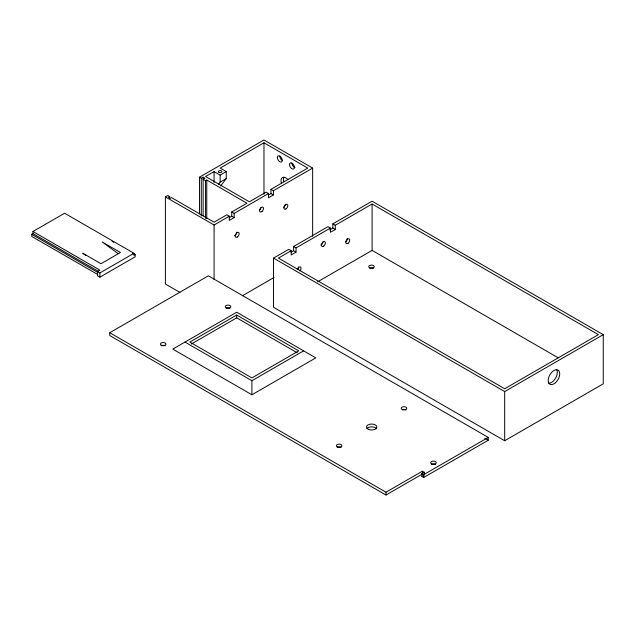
<?xml version="1.0" encoding="UTF-8"?>
<svg xmlns="http://www.w3.org/2000/svg" width="635" height="635" viewBox="0 0 635 635"><rect width="100%" height="100%" fill="white"/><g stroke="black" fill="none" stroke-linecap="round" stroke-linejoin="round"><path stroke-width="0.95" d="M424.251 472.25L424.236 475.051L421.894 476.393L421.894 473.583L424.251 472.25L422.41 471.186L385.993 492.212L109.768 332.732L109.768 335.542L385.993 495.022L421.569 474.488M218.496 184.325L220.154 182.134L226.243 178.618L226.243 171.593L220.154 168.084L263.969 142.788L307.777 168.084L270.962 189.333L270.962 193.548L273.399 194.953L273.399 190.738L312.642 168.084L312.642 236.395M220.71 185.928L226.243 178.618M32.964 231.497L64.603 213.233L133.969 253.278L133.969 255.381L135.191 254.683L135.191 256.786L99.901 277.162L97.465 275.757L97.465 271.542L99.901 270.137L32.964 231.497L32.964 233.601L98.179 271.256M97.822 274.558L31.75 236.418L31.75 234.307L32.964 233.601M179.911 292.394L165.394 284.012L165.394 196.89L167.831 195.485L169.656 196.532L169.656 198.517M199.469 213.876L199.469 177.213L263.969 139.978L312.642 168.084M169.656 196.532L168.434 197.239L170.259 198.295L171.482 197.588L214.074 222.179L226.846 214.805L229.283 216.21L229.283 220.424L234.148 217.615L234.148 213.4L268.526 193.548L268.526 197.763L273.399 194.953M199.469 177.213L201.295 178.268L203.121 177.213L204.946 178.268L203.121 179.324L205.549 180.729L206.772 180.023L246.928 203.208L231.719 211.995L231.719 216.21L229.283 217.615M226.243 171.593L220.154 175.109L214.074 171.593L205.549 176.514L249.364 201.803L266.097 192.143L268.526 193.548M97.465 271.542L99.901 272.947L133.969 253.278M165.394 196.89L214.074 224.988L229.283 216.21M268.526 194.953L270.962 193.548M109.768 332.732L208.344 275.82L488.236 437.42L488.236 440.23L423.728 477.456L421.894 476.393M329.605 229.941L332.851 228.068L332.851 223.853L372.094 201.2L603.25 334.653L603.25 383.834L504.682 440.746L273.526 307.284L273.526 258.104L288.734 249.325L291.171 250.73L291.171 254.945L296.037 252.135L296.037 247.92L330.414 228.068L330.414 232.283L335.28 229.473L335.28 225.258L372.094 204.01L598.384 334.653L504.682 388.755L278.392 258.104L291.171 250.73M296.037 252.135L293.6 250.73L293.6 246.515L327.977 226.663L330.414 228.068M291.171 252.135L293.6 250.73M242.356 295.783L274.074 277.471M236.696 315.031L189.841 342.074L251.904 377.912L298.76 350.861L236.696 315.031L236.696 317.841L191.357 344.011M317.579 281.853L372.094 250.38L558.094 357.767M184.975 342.074L251.904 380.722L303.625 350.861M251.904 394.772L315.793 357.886L236.696 312.222L172.807 349.107L251.904 394.772L251.904 380.722M273.526 258.104L504.682 391.565L603.25 334.653M421.894 473.583L423.728 474.639L488.236 437.42M332.851 223.853L335.28 225.258M270.962 189.333L273.399 190.738M332.851 228.068L335.28 229.473M293.6 246.515L296.037 247.92M231.719 211.995L234.148 213.4M231.719 216.21L234.148 217.615M484.799 438.245L488.236 440.23M112.07 241.332L113.776 242.324M132.62 253.198L135.191 254.683M236.696 317.841L297.275 352.814M31.75 234.307L97.822 272.455M118.054 253.555L102.179 241.951L120.436 252.484L100.965 263.731L82.709 253.19L85.884 255.508M504.682 391.565L504.682 440.746M423.728 474.639L423.728 477.456M422.41 471.186L422.41 473.996M385.993 492.212L385.993 495.022M372.094 204.01L372.094 250.38M263.969 142.788L263.969 194.366M220.154 175.109L220.154 182.134M214.074 171.593L214.074 182.348M214.074 224.988L214.074 279.44M206.772 180.023L206.772 218.71M205.549 180.729L205.549 218.424M203.121 177.213L203.121 215.987M201.295 178.268L201.295 215.924M99.901 272.947L99.901 277.162M556.538 369.53A8.176 4.723 -60 0 1 555.617 378.111A8.176 4.723 -60 0 1 548.64 383.207M236.704 232.14A2.754 1.587 -60 0 1 234.394 235.839M285.329 204.756A2.754 1.587 -60 0 1 283.48 207.542M260.977 207.629A2.754 1.587 -60 0 1 259.604 210.01M283.742 181.475A6.882 3.977 60 0 1 283.877 177.244M295.021 167.648A3.445 1.984 60 0 1 291.957 163.163M282.218 160.353A3.445 1.984 60 0 1 279.789 156.139M369.975 268.16A2.754 1.587 0 0 1 373.324 268.303M297.243 269.669A2.754 1.587 -60 0 1 300.371 266.922A2.754 1.587 -60 0 1 299.926 270.883M347.234 238.323A2.754 1.587 -60 0 1 345.678 241.848M298.585 266.986A2.754 1.587 -60 0 1 297.498 269.478M322.921 241.784A2.754 1.587 -60 0 1 320.77 245.007M281.313 182.88A6.882 3.977 60 0 1 282.551 177.514A6.882 3.977 60 0 1 287.885 179.586M226.108 308.356A2.754 1.587 0 0 1 230.005 308.356M161.242 345.805A2.754 1.587 0 0 1 165.14 345.805M402.217 409.869A2.754 1.587 0 0 1 406.098 410.027M366.927 428.649A5.159 2.984 0 0 1 371.753 426.855A5.159 2.984 0 0 1 376.468 428.744M337.209 447.397A2.754 1.587 0 0 1 341.106 447.397M431.348 464.51A2.754 1.587 0 0 1 435.713 464.598M555.458 382.746A8.176 4.723 -60 0 0 558.054 370.078A8.176 4.723 -60 0 0 548.378 378.658A8.176 4.723 -60 0 0 555.458 382.746M285.917 208.947A2.754 1.587 -60 0 0 287.536 204.597A2.754 1.587 -60 0 0 284.162 206.637A2.754 1.587 -60 0 0 285.917 208.947M237.331 236.99A2.754 1.587 -60 0 0 238.808 232.632A2.754 1.587 -60 0 0 235.442 234.855A2.754 1.587 -60 0 0 237.331 236.99M262.033 211.415A2.754 1.587 -60 0 0 262.906 207.153A2.754 1.587 -60 0 0 259.651 210.042A2.754 1.587 -60 0 0 262.033 211.415M348.107 243.253A2.754 1.587 -60 0 0 349.234 238.927A2.754 1.587 -60 0 0 345.924 241.554A2.754 1.587 -60 0 0 348.107 243.253M323.707 246.11A2.754 1.587 -60 0 0 324.937 241.776A2.754 1.587 -60 0 0 321.604 244.284A2.754 1.587 -60 0 0 323.707 246.11M369.649 267.867A2.754 1.587 0 0 0 374.182 267.002A2.754 1.587 0 0 0 370.626 265.168A2.754 1.587 0 0 0 369.649 267.867M218.94 172.299A1.722 0.992 0 0 0 221.821 171.855A1.722 0.992 0 0 0 219.71 170.632A1.722 0.992 0 0 0 218.94 172.299M289.52 164.568A3.445 1.984 60 0 0 293.172 169.108A3.445 1.984 60 0 0 293.172 164.243A3.445 1.984 60 0 0 289.52 164.568M277.352 157.543A3.445 1.984 60 0 0 281.003 162.084A3.445 1.984 60 0 0 281.003 157.218A3.445 1.984 60 0 0 277.352 157.543M402.479 409.583A2.754 1.587 0 0 0 406.765 408.376A2.754 1.587 0 0 0 402.812 406.829A2.754 1.587 0 0 0 402.479 409.583M161.242 345.242A2.754 1.587 0 0 0 165.854 344.527A2.754 1.587 0 0 0 162.481 342.582A2.754 1.587 0 0 0 161.242 345.242M226.679 308.046A2.754 1.587 0 0 0 230.807 306.665A2.754 1.587 0 0 0 226.679 305.292A2.754 1.587 0 0 0 226.679 308.046M368.451 429.363A5.159 2.984 0 0 0 376.769 427.466A5.159 2.984 0 0 0 369.768 424.251A5.159 2.984 0 0 0 368.451 429.363M337.78 447.088A2.754 1.587 0 0 0 341.916 445.706A2.754 1.587 0 0 0 337.78 444.333A2.754 1.587 0 0 0 337.78 447.088M431.713 463.939A2.754 1.587 0 0 0 436.189 462.978A2.754 1.587 0 0 0 432.514 461.224A2.754 1.587 0 0 0 431.713 463.939"/></g></svg>
